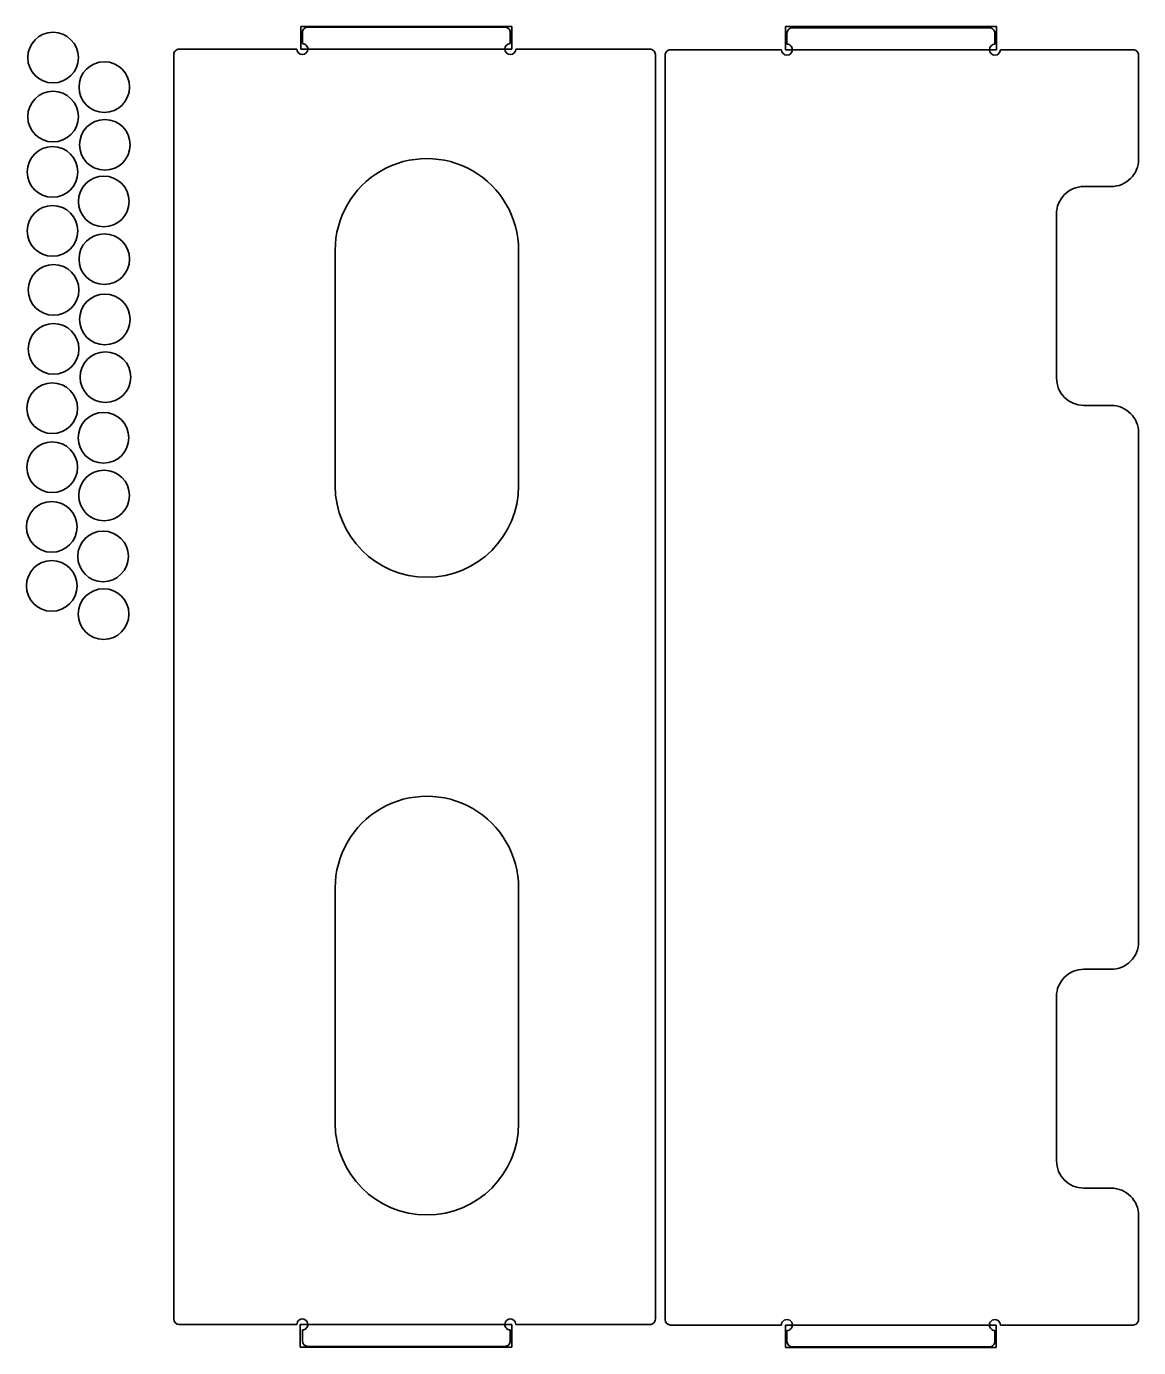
# Model space of a CAD drawing. Extents: x 7 to 210, y 166 to 408.
import ezdxf

# ---------------------------------------------------------------- set-up
doc = ezdxf.new("R2010")
doc.units = 0

msp = doc.modelspace()

# ---------------------------------------------------------------- linework, layer by layer
at = {"color": 30, "lineweight": 35, "ltscale": 0.103653}
for p, q in [((56.701279, 403.667297), (56.701279, 407.813416)), ((95.224754, 407.813416), (95.224754, 403.667297))]:
    msp.add_line(p, q, dxfattribs=at)
at = {"color": 30, "lineweight": 35}
for p, q in [((56.701279, 407.813416), (95.224754, 407.813416)), ((145.254623, 407.782532), (183.797333, 407.782532)), ((95.224754, 403.667297), (56.701279, 403.667297)), ((183.797333, 403.562531), (145.254623, 403.562531)), ((95.243614, 170.667297), (56.569187, 170.667297)), ((183.717667, 170.562531), (145.205124, 170.562531)), ((56.569187, 166.503235), (95.243614, 166.503235)), ((145.205124, 166.441559), (183.717667, 166.441559))]:
    msp.add_line(p, q, dxfattribs=at)
at = {"color": 7, "lineweight": 35, "ltscale": 0.05}
for p, q in [((56.95594, 406.667297), (56.95594, 404.667297)), ((94.95594, 406.667297), (94.95594, 404.667297)), ((145.493958, 406.562531), (145.493958, 404.562531)), ((183.493958, 406.562531), (183.493958, 404.562531)), ((56.95594, 167.667297), (56.95594, 169.667297)), ((94.95594, 167.667297), (94.95594, 169.667297)), ((145.493958, 167.562531), (145.493958, 169.562531)), ((183.493958, 167.562531), (183.493958, 169.562531))]:
    msp.add_line(p, q, dxfattribs=at)
at = {"color": 7, "lineweight": 35}
for p, q in [((93.95594, 407.667297), (57.95594, 407.667297)), ((182.493958, 407.562531), (146.493958, 407.562531)), ((55.95594, 403.667297), (34.45594, 403.667297)), ((120.45594, 403.667297), (95.95594, 403.667297)), ((144.493958, 403.562531), (124.243958, 403.562531)), ((208.743958, 403.562531), (184.493958, 403.562531)), ((33.45594, 171.667297), (33.45594, 402.667297)), ((121.45594, 402.667297), (121.45594, 171.667297)), ((123.243958, 171.562531), (123.243958, 402.562531)), ((194.743958, 343.562531), (194.743958, 373.562531)), ((209.743958, 333.562531), (209.743958, 240.562531)), ((194.743958, 230.562531), (194.743958, 200.562531)), ((55.95594, 170.667297), (34.45594, 170.667297)), ((120.45594, 170.667297), (95.95594, 170.667297)), ((144.493958, 170.562531), (124.243958, 170.562531)), ((208.743958, 170.562531), (184.493958, 170.562531)), ((93.95594, 166.667297), (57.95594, 166.667297)), ((182.493958, 166.562531), (146.493958, 166.562531))]:
    msp.add_line(p, q, dxfattribs=at)
at = {"color": 30, "lineweight": 35, "ltscale": 0.1055}
for p, q in [((145.254623, 403.562531), (145.254623, 407.782532)), ((183.797333, 407.782532), (183.797333, 403.562531))]:
    msp.add_line(p, q, dxfattribs=at)
at = {"color": 7, "lineweight": 35, "ltscale": 0.475}
for p, q in [((209.743958, 402.562531), (209.743958, 383.562531)), ((209.743958, 190.562531), (209.743958, 171.562531))]:
    msp.add_line(p, q, dxfattribs=at)
at = {"color": 7, "lineweight": 35, "ltscale": 0.125}
for p, q in [((199.743958, 378.562531), (204.743958, 378.562531)), ((204.743958, 338.562531), (199.743958, 338.562531)), ((204.743958, 235.562531), (199.743958, 235.562531)), ((199.743958, 195.562531), (204.743958, 195.562531))]:
    msp.add_line(p, q, dxfattribs=at)
at = {"color": 1, "lineweight": 35}
for p, q in [((62.95594, 323.917297), (62.95594, 366.917297)), ((96.45594, 366.917297), (96.45594, 323.917297)), ((62.95594, 250.417297), (62.95594, 207.417297)), ((96.45594, 207.417297), (96.45594, 250.417297))]:
    msp.add_line(p, q, dxfattribs=at)
at = {"color": 30, "lineweight": 35, "ltscale": 0.104102}
for p, q in [((56.569187, 170.667297), (56.569187, 166.503235)), ((95.243614, 166.503235), (95.243614, 170.667297))]:
    msp.add_line(p, q, dxfattribs=at)
at = {"color": 30, "lineweight": 35, "ltscale": 0.103024}
for p, q in [((145.205124, 170.562531), (145.205124, 166.441559)), ((183.717667, 166.441559), (183.717667, 170.562531))]:
    msp.add_line(p, q, dxfattribs=at)
at = {"color": 7, "lineweight": 35}
for centre in [(11.402802, 402.113342), (20.775208, 396.721924), (11.402802, 391.33429), (20.87085, 386.183197), (11.307175, 381.223022), (20.679581, 375.831604), (11.307159, 370.44397), (20.775208, 365.292877), (11.498444, 359.664948), (20.87085, 354.273529), (11.498444, 348.885895), (20.966476, 343.734802), (11.253769, 338.045898), (20.626175, 332.65448), (11.253769, 327.266846), (20.721817, 322.115753), (11.167328, 316.383453), (20.539734, 310.992035), (11.167313, 305.604401), (20.635361, 300.453308)]:
    msp.add_circle(centre, 4.627208, dxfattribs=at)
for centre, radius, start, end in [((57.95594, 406.667297), 1, 90.000003, 180.000005), ((93.95594, 406.667297), 1, 0, 90.000003), ((146.493958, 406.562531), 1, 90.000003, 180.000005), ((182.493958, 406.562531), 1, 0, 90.000003), ((34.45594, 402.667297), 1, 90.000003, 180.000005), ((56.95594, 403.667297), 1, 180.000005, 360), ((56.95594, 403.667297), 1, 0, 90.000003), ((94.95594, 403.667297), 1, 90.000003, 179.999995), ((94.95594, 403.667297), 1, 180.000005, 360), ((120.45594, 402.667297), 1, 0, 90.000003), ((124.243958, 402.562531), 1, 90.000003, 180.000005), ((145.493958, 403.562531), 1, 180.000005, 360), ((145.493958, 403.562531), 1, 0, 90.000003), ((183.493958, 403.562531), 1, 90.000003, 179.999995), ((183.493958, 403.562531), 1, 180.000005, 360), ((208.743958, 402.562531), 1, 0, 90.000003), ((204.743958, 383.562531), 5, 269.999997, 360), ((199.743958, 373.562531), 5, 90.000003, 180.000005), ((199.743958, 343.562531), 5, 180.000005, 269.999997), ((204.743958, 333.562531), 5, 0, 90.000003), ((204.743958, 240.562531), 5, 269.999997, 360), ((199.743958, 230.562531), 5, 90.000003, 180.000005), ((199.743958, 200.562531), 5, 180.000005, 269.999997), ((204.743958, 190.562531), 5, 0, 90.000003), ((34.45594, 171.667297), 1, 180.000005, 269.999997), ((56.95594, 170.667297), 1, 0, 180.000005), ((94.95594, 170.667297), 1, 0, 180.000005), ((120.45594, 171.667297), 1, 269.999997, 360), ((124.243958, 171.562531), 1, 180.000005, 269.999997), ((145.493958, 170.562531), 1, 0, 180.000005), ((183.493958, 170.562531), 1, 0, 180.000005), ((208.743958, 171.562531), 1, 269.999997, 360), ((56.95594, 170.667297), 1, 269.999997, 0), ((94.95594, 170.667297), 1, 179.999995, 269.999997), ((145.493958, 170.562531), 1, 269.999997, 0), ((183.493958, 170.562531), 1, 179.999995, 269.999997), ((57.95594, 167.667297), 1, 180.000005, 269.999997), ((93.95594, 167.667297), 1, 269.999997, 360), ((146.493958, 167.562531), 1, 180.000005, 269.999997), ((182.493958, 167.562531), 1, 269.999997, 360)]:
    msp.add_arc(centre, radius, start, end, dxfattribs=at)
at = {"color": 1, "lineweight": 35}
for centre, start, end in [((79.70594, 366.917297), 0, 180.000005), ((79.70594, 323.917297), 180.000005, 360), ((79.70594, 250.417297), 0, 180.000005), ((79.70594, 207.417297), 180.000005, 360)]:
    msp.add_arc(centre, 16.75, start, end, dxfattribs=at)

doc.saveas('drawing.dxf')
